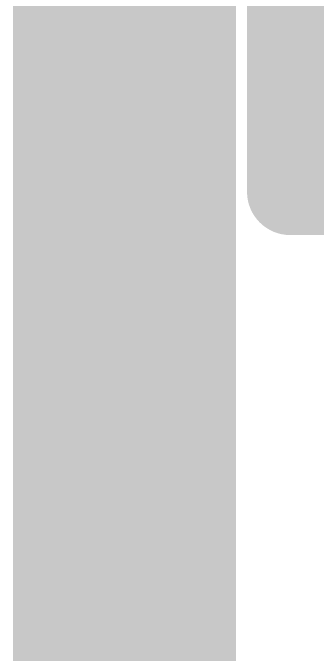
# Model space of a CAD drawing. Header units: inches. Extents: x -5 to 274, y -9 to 58.
# Drawn here: x 1.497 to 2.391, y 2.938 to 4.825 of the extents above; entities that cross this region are included whole.
import ezdxf

# ---------------------------------------------------------------- set-up
doc = ezdxf.new("R2010")
doc.units = ezdxf.units.IN
for name, color, linetype in [('Dimensions', 6, 'Continuous'), ('Fabrication Info', 56, 'Continuous'), ('Top Layer', 1, 'Continuous'), ('Top Overlay', 2, 'Continuous')]:
    doc.layers.add(name, color=color, linetype=linetype)

# ---------------------------------------------------------------- blocks, each defined once
blk = doc.blocks.new('CUI_UJ32_C_H_G_H2_SMT_TR_8')
at = {"layer": 'Fabrication Info', "const_width": 0.127}
blk.add_lwpolyline([(-4.825, 0.05), (-4.825, 5.5)], dxfattribs=at)
at = {"layer": 'Top Overlay', "const_width": 0.127}
blk.add_lwpolyline([(-4.825, 1.67), (-4.825, 3.63)], dxfattribs=at)
at = {"layer": 'Top Overlay', "const_width": 0.0635}
blk.add_lwpolyline([(-4.8567, 1.67, 1), (-4.7932, 1.67, 1)], format="xyb", close=True, dxfattribs=at)

msp = doc.modelspace()

# ---------------------------------------------------------------- linework, layer by layer
at = {"layer": 'Dimensions', "const_width": 0.254}
for points in [[(2.3118, 4.298), (2.3118, 6.648)], [(2.3118, 4.298), (3.6718, 4.298)]]:
    msp.add_lwpolyline(points, dxfattribs=at)
at = {"layer": 'Dimensions', "const_width": 0.127}
msp.add_lwpolyline([(2.2483, 4.298, 1), (2.3753, 4.298, 1)], format="xyb", close=True, dxfattribs=at)
msp.add_lwpolyline([(2.2483, 4.298, 1), (2.3753, 4.298, 1)], format="xyb", close=True, dxfattribs=at)
at = {"layer": 'Top Layer', "const_width": 0.635}
msp.add_lwpolyline([(1.8142, 2.159), (1.8142, 5.3045)], dxfattribs=at)

# ---------------------------------------------------------------- block references
msp.add_blockref('CUI_UJ32_C_H_G_H2_SMT_TR_8', (6.9142, 1.409))

doc.saveas('drawing.dxf')
